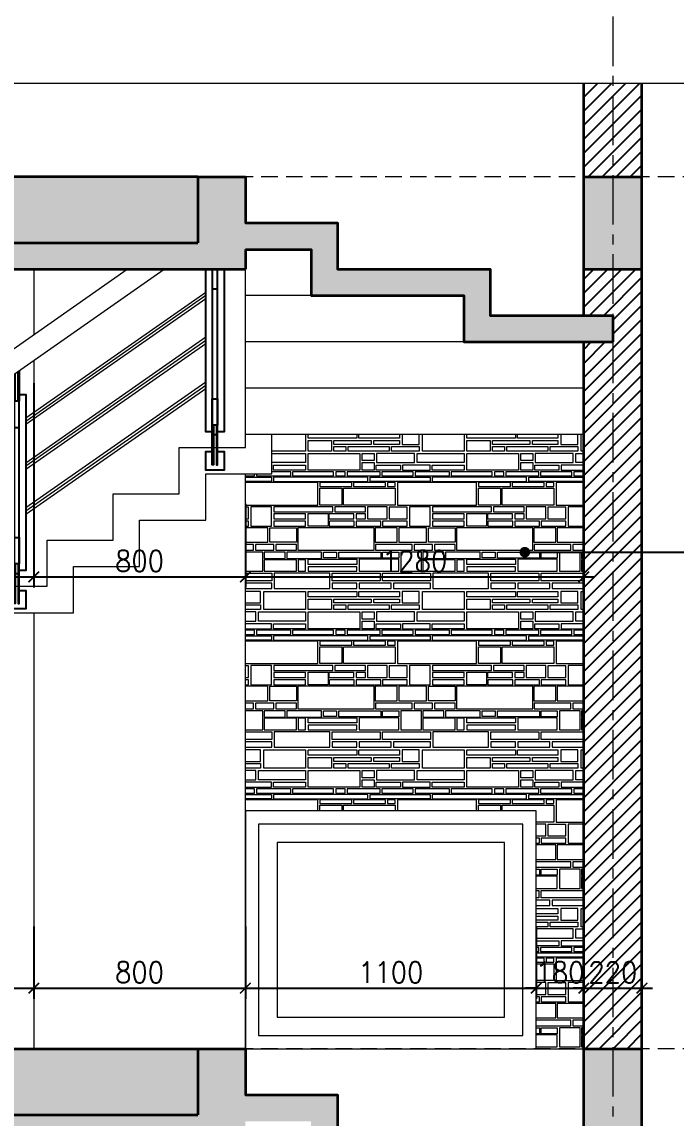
# Model space of a CAD drawing. Header units: millimetres. Extents: x -529782 to -142003, y -492574 to -273331.
# Drawn here: x -187905 to -185431, y -450951 to -446803 of the extents above; entities that cross this region are included whole.
import ezdxf

# ---------------------------------------------------------------- set-up
doc = ezdxf.new("R2010")
doc.units = ezdxf.units.MM
doc.header["$LTSCALE"] = 500
doc.header["$MEASUREMENT"] = 0
doc.header["$PDMODE"] = 3
doc.linetypes.add('CENTER', pattern=[2, 1.25, -0.25, 0.25, -0.25])
doc.linetypes.add('HIDDEN', pattern=[0.375, 0.25, -0.125])
doc.layers.get('0').update_dxf_attribs({"linetype": 'CONTINUOUS', "lineweight": 13})
doc.layers.get('Defpoints').update_dxf_attribs({"color": 255, "linetype": 'CONTINUOUS', "lineweight": 13})
for name, color, linetype, lineweight in [('1.cat 30', 30, 'CONTINUOUS', 35), ('6.khuat 75', 75, 'HIDDEN', 18), ('7.tim 67', 67, 'CENTER', 9), ('8.vat lieu 08', 8, 'CONTINUOUS', 5), ('CA.dim 08', 251, 'CONTINUOUS', 13), ('CA.thay 145', 145, 'CONTINUOUS', 18)]:
    doc.layers.add(name, color=color, linetype=linetype, lineweight=lineweight)
for name, color, linetype in [('HACH', 250, 'CONTINUOUS'), ('MANH1', 155, 'CONTINUOUS'), ('THAY', 7, 'CONTINUOUS')]:
    doc.layers.add(name, color=color, linetype=linetype)
doc.styles.get("Standard").update_dxf_attribs({"font": 'txt.shx', "width": 0.9})
doc.dimstyles.new('CA 40', dxfattribs={"dimscale": 0, "dimtxt": 80, "dimasz": 40, "dimexe": 40, "dimexo": 0, "dimgap": 20, "dimtad": 1, "dimdec": 0, "dimzin": 0, "dimdsep": 46, "dimtxsty": 'Standard', "dimblk": 'ARCHTICK', "dimcen": 0.09, "dimdle": 40, "dimclrd": 256, "dimclre": 256, "dimclrt": 7, "dimadec": 0, "dimazin": 0, "dimtfac": 1, "dimtdec": 0, "dimtix": 1, "dimtmove": 2, "dimatfit": 3, "dimldrblk": 'DOT', "dimfxl": 1, "dimtolj": 1, "dimtzin": 0, "dimarcsym": 0})
pattern_1 = [(50, (-127563.285, -36254.28), (71.726018, -6.2752135), [7.5, -82.5]), (355, (-127563.285, -36254.28), (-13.875133, 75.219213), [6, -66]), (100.4514, (-127557.31, -36254.8), (57.850938, 68.943954), [6.374019, -70.114211]), (46.1842, (-127563.285, -36234.28), (106.724105, -16.551901), [11.25, -123.75]), (96.6356, (-127554.39, -36235.66), (93.46627, 97.411787), [9.56103, -105.1713]), (351.1842, (-127563.28, -36234.28), (93.466195, 97.41186), [9, -99]), (21, (-127553.285, -36239.28), (59.690705, -40.261889), [7.5, -82.5]), (326, (-127553.285, -36239.28), (24.331533, 72.515005), [6, -66]), (71.4514, (-127548.31, -36242.63), (84.022263, 32.25305), [6.374019, -70.114211]), (37.5, (-127563.285, -36254.278), (1.2159855, 33.2893854), [0, -65.2, 0, -67, 0, -66.25]), (7.5, (-127563.285, -36254.278), (26.3069537, 39.4411712), [0, -38.2, 0, -63.7, 0, -25.25]), (327.5, (-127585.585, -36254.278), (53.3822436, -2.2554872), [0, -25, 0, -78, 0, -103.5]), (317.5, (-127595.585, -36254.28), (58.318617, 10.010498), [0, -32.5, 0, -51.8, 0, -73.5]), (45, (-127563.285, -36254.278), (-30.052038, 30.052038), []), (45, (-127563.285, -36242.028), (-30.052038, 30.052038), [])]

# ---------------------------------------------------------------- blocks, each defined once
blk = doc.blocks.new('\xadefwfw')
at = {"layer": 'MANH1'}
blk.add_line((29.7, -343.9), (40.3, -343.9), dxfattribs=at)
at = {"layer": 'THAY'}
for points in [[(45, 423.5), (45, 308), (40.3, 308), (40.3, 420.2)], [(25, 409.5), (25, 308), (29.7, 308), (29.7, 412.8)], [(45, -408.2), (70, -408.2), (70, -477.8), (0, -477.8), (0, -408.2), (25, -408.2)]]:
    blk.add_lwpolyline(points, dxfattribs=at)
for points in [[(0, 333), (25, 333), (25, -333), (0, -333)], [(45, 333), (70, 333), (70, -333), (45, -333)], [(25, 208), (45, 208), (45, 308), (25, 308)], [(25, -208), (45, -208), (45, -308), (25, -308)], [(25, -308), (29.7, -308), (29.7, -458), (25, -458)], [(45, -308), (40.3, -308), (40.3, -458), (45, -458)]]:
    blk.add_lwpolyline(points, close=True, dxfattribs=at)
blk = doc.blocks.new('_ArchTick')
at = {"color": 1, "linetype": 'ByBlock', "const_width": 0.15}
blk.add_lwpolyline([(-0.5, -0.5), (0.5, 0.5)], dxfattribs=at)
blk = doc.blocks.new('*D1010')
at = {"layer": 'CA.dim 08', "lineweight": -2, "transparency": 16777216}
for p, q in [((-188759.8, -450225.5), (-188759.8, -450499.4)), ((-187859.8, -450225.5), (-187859.8, -450499.4)), ((-188799.8, -450459.4), (-187819.8, -450459.4))]:
    blk.add_line(p, q, dxfattribs=at)
at = {"layer": 'Defpoints', "color": 0, "transparency": 16777216}
for p in [(-188759.8, -450225.5), (-187859.8, -450225.5), (-187859.8, -450459.4)]:
    blk.add_point(p, dxfattribs=at)
at = {"layer": 'CA.dim 08', "lineweight": -2, "transparency": 16777216, "xscale": 40, "yscale": 40, "zscale": 40, "rotation": 180}
blk.add_blockref('_ArchTick', (-188759.8, -450459.4), dxfattribs=at)
at = {"layer": 'CA.dim 08', "lineweight": -2, "transparency": 16777216, "xscale": 40, "yscale": 40, "zscale": 40}
blk.add_blockref('_ArchTick', (-187859.8, -450459.4), dxfattribs=at)
at = {"layer": 'CA.dim 08', "color": 7, "transparency": 16777216, "insert": (-188309.8, -450399.4), "char_height": 80, "attachment_point": 5}
blk.add_mtext('\\A1;900', dxfattribs=at)
blk = doc.blocks.new('_DOT')
at = {"color": 1, "linetype": 'ByBlock'}
blk.add_line((-0.5, 0), (-1, 0), dxfattribs=at)
at = {"color": 1, "linetype": 'ByBlock', "const_width": 0.5}
blk.add_lwpolyline([(-0.25, 0, 1), (0.25, 0, 1)], format="xyb", close=True, dxfattribs=at)
blk = doc.blocks.new('*D1011')
at = {"layer": 'CA.dim 08', "lineweight": -2, "transparency": 16777216}
for p, q in [((-187859.8, -450225.5), (-187859.8, -450499.4)), ((-187059.8, -450225.5), (-187059.8, -450499.4)), ((-187899.8, -450459.4), (-187019.8, -450459.4))]:
    blk.add_line(p, q, dxfattribs=at)
at = {"layer": 'Defpoints', "color": 0, "transparency": 16777216}
for p in [(-187859.8, -450225.5), (-187059.8, -450225.5), (-187059.8, -450459.4)]:
    blk.add_point(p, dxfattribs=at)
at = {"layer": 'CA.dim 08', "lineweight": -2, "transparency": 16777216, "xscale": 40, "yscale": 40, "zscale": 40, "rotation": 180}
blk.add_blockref('_ArchTick', (-187859.8, -450459.4), dxfattribs=at)
at = {"layer": 'CA.dim 08', "lineweight": -2, "transparency": 16777216, "xscale": 40, "yscale": 40, "zscale": 40}
blk.add_blockref('_ArchTick', (-187059.8, -450459.4), dxfattribs=at)
at = {"layer": 'CA.dim 08', "color": 7, "transparency": 16777216, "insert": (-187459.8, -450399.4), "char_height": 80, "attachment_point": 5}
blk.add_mtext('\\A1;800', dxfattribs=at)
blk = doc.blocks.new('*D1012')
at = {"layer": 'CA.dim 08', "lineweight": -2, "transparency": 16777216}
for p, q in [((-187059.8, -450225.5), (-187059.8, -450499.4)), ((-185959.8, -450225.5), (-185959.8, -450499.4)), ((-187099.8, -450459.4), (-185919.8, -450459.4))]:
    blk.add_line(p, q, dxfattribs=at)
at = {"layer": 'Defpoints', "color": 0, "transparency": 16777216}
for p in [(-187059.8, -450225.5), (-185959.8, -450225.5), (-185959.8, -450459.4)]:
    blk.add_point(p, dxfattribs=at)
at = {"layer": 'CA.dim 08', "lineweight": -2, "transparency": 16777216, "xscale": 40, "yscale": 40, "zscale": 40, "rotation": 180}
blk.add_blockref('_ArchTick', (-187059.8, -450459.4), dxfattribs=at)
at = {"layer": 'CA.dim 08', "lineweight": -2, "transparency": 16777216, "xscale": 40, "yscale": 40, "zscale": 40}
blk.add_blockref('_ArchTick', (-185959.8, -450459.4), dxfattribs=at)
at = {"layer": 'CA.dim 08', "color": 7, "transparency": 16777216, "insert": (-186509.8, -450399.4), "char_height": 80, "attachment_point": 5}
blk.add_mtext('\\A1;1100', dxfattribs=at)
blk = doc.blocks.new('*D1013')
at = {"layer": 'CA.dim 08', "lineweight": -2, "transparency": 16777216}
for p, q in [((-185959.8, -450225.5), (-185959.8, -450499.4)), ((-185779.8, -450225.5), (-185779.8, -450499.4)), ((-185959.8, -450459.4), (-185999.8, -450459.4)), ((-185959.8, -450459.4), (-185779.8, -450459.4)), ((-185779.8, -450459.4), (-185739.8, -450459.4))]:
    blk.add_line(p, q, dxfattribs=at)
at = {"layer": 'Defpoints', "color": 0, "transparency": 16777216}
for p in [(-185959.8, -450225.5), (-185779.8, -450225.5), (-185779.8, -450459.4)]:
    blk.add_point(p, dxfattribs=at)
at = {"layer": 'CA.dim 08', "lineweight": -2, "transparency": 16777216, "xscale": 40, "yscale": 40, "zscale": 40}
blk.add_blockref('_ArchTick', (-185959.8, -450459.4), dxfattribs=at)
at = {"layer": 'CA.dim 08', "lineweight": -2, "transparency": 16777216, "xscale": 40, "yscale": 40, "zscale": 40, "rotation": 180}
blk.add_blockref('_ArchTick', (-185779.8, -450459.4), dxfattribs=at)
at = {"layer": 'CA.dim 08', "color": 7, "transparency": 16777216, "insert": (-185869.8, -450399.4), "char_height": 80, "attachment_point": 5}
blk.add_mtext('\\A1;180', dxfattribs=at)
blk = doc.blocks.new('*D1014')
at = {"layer": 'CA.dim 08', "lineweight": -2, "transparency": 16777216}
for p, q in [((-185779.8, -450225.5), (-185779.8, -450499.4)), ((-185559.8, -450225.5), (-185559.8, -450499.4)), ((-185779.8, -450459.4), (-185819.8, -450459.4)), ((-185779.8, -450459.4), (-185559.8, -450459.4)), ((-185559.8, -450459.4), (-185519.8, -450459.4))]:
    blk.add_line(p, q, dxfattribs=at)
at = {"layer": 'Defpoints', "color": 0, "transparency": 16777216}
for p in [(-185779.8, -450225.5), (-185559.8, -450225.5), (-185559.8, -450459.4)]:
    blk.add_point(p, dxfattribs=at)
at = {"layer": 'CA.dim 08', "lineweight": -2, "transparency": 16777216, "xscale": 40, "yscale": 40, "zscale": 40}
blk.add_blockref('_ArchTick', (-185779.8, -450459.4), dxfattribs=at)
at = {"layer": 'CA.dim 08', "lineweight": -2, "transparency": 16777216, "xscale": 40, "yscale": 40, "zscale": 40, "rotation": 180}
blk.add_blockref('_ArchTick', (-185559.8, -450459.4), dxfattribs=at)
at = {"layer": 'CA.dim 08', "color": 7, "transparency": 16777216, "insert": (-185669.8, -450399.4), "char_height": 80, "attachment_point": 5}
blk.add_mtext('\\A1;220', dxfattribs=at)
blk = doc.blocks.new('*D1034')
at = {"layer": 'CA.dim 08', "lineweight": -2, "transparency": 16777216}
for p, q in [((-187859.8, -448169.8), (-187859.8, -448943.2)), ((-188759.8, -448339.8), (-188759.8, -448943.2)), ((-188799.8, -448903.2), (-187819.8, -448903.2))]:
    blk.add_line(p, q, dxfattribs=at)
at = {"layer": 'Defpoints', "color": 0, "transparency": 16777216}
for p in [(-187859.8, -448169.8), (-188759.8, -448339.8), (-187859.8, -448903.2)]:
    blk.add_point(p, dxfattribs=at)
at = {"layer": 'CA.dim 08', "lineweight": -2, "transparency": 16777216, "xscale": 40, "yscale": 40, "zscale": 40, "rotation": 180}
blk.add_blockref('_ArchTick', (-188759.8, -448903.2), dxfattribs=at)
at = {"layer": 'CA.dim 08', "lineweight": -2, "transparency": 16777216, "xscale": 40, "yscale": 40, "zscale": 40}
blk.add_blockref('_ArchTick', (-187859.8, -448903.2), dxfattribs=at)
at = {"layer": 'CA.dim 08', "color": 7, "transparency": 16777216, "insert": (-188309.8, -448843.2), "char_height": 80, "attachment_point": 5}
blk.add_mtext('\\A1;900', dxfattribs=at)
blk = doc.blocks.new('*D1035')
at = {"layer": 'CA.dim 08', "lineweight": -2, "transparency": 16777216}
for p, q in [((-187859.8, -448169.8), (-187859.8, -448943.2)), ((-187059.8, -448626.4), (-187059.8, -448943.2)), ((-187899.8, -448903.2), (-187019.8, -448903.2))]:
    blk.add_line(p, q, dxfattribs=at)
at = {"layer": 'Defpoints', "color": 0, "transparency": 16777216}
for p in [(-187859.8, -448169.8), (-187059.8, -448626.4), (-187059.8, -448903.2)]:
    blk.add_point(p, dxfattribs=at)
at = {"layer": 'CA.dim 08', "lineweight": -2, "transparency": 16777216, "xscale": 40, "yscale": 40, "zscale": 40, "rotation": 180}
blk.add_blockref('_ArchTick', (-187859.8, -448903.2), dxfattribs=at)
at = {"layer": 'CA.dim 08', "lineweight": -2, "transparency": 16777216, "xscale": 40, "yscale": 40, "zscale": 40}
blk.add_blockref('_ArchTick', (-187059.8, -448903.2), dxfattribs=at)
at = {"layer": 'CA.dim 08', "color": 7, "transparency": 16777216, "insert": (-187459.8, -448843.2), "char_height": 80, "attachment_point": 5}
blk.add_mtext('\\A1;800', dxfattribs=at)
blk = doc.blocks.new('*D1036')
at = {"layer": 'CA.dim 08', "lineweight": -2, "transparency": 16777216}
for p, q in [((-185779.8, -448429.8), (-185779.8, -448943.2)), ((-187059.8, -448626.4), (-187059.8, -448943.2)), ((-187099.8, -448903.2), (-185739.8, -448903.2))]:
    blk.add_line(p, q, dxfattribs=at)
at = {"layer": 'Defpoints', "color": 0, "transparency": 16777216}
for p in [(-185779.8, -448429.8), (-187059.8, -448626.4), (-185779.8, -448903.2)]:
    blk.add_point(p, dxfattribs=at)
at = {"layer": 'CA.dim 08', "lineweight": -2, "transparency": 16777216, "xscale": 40, "yscale": 40, "zscale": 40, "rotation": 180}
blk.add_blockref('_ArchTick', (-187059.8, -448903.2), dxfattribs=at)
at = {"layer": 'CA.dim 08', "lineweight": -2, "transparency": 16777216, "xscale": 40, "yscale": 40, "zscale": 40}
blk.add_blockref('_ArchTick', (-185779.8, -448903.2), dxfattribs=at)
at = {"layer": 'CA.dim 08', "color": 7, "transparency": 16777216, "insert": (-186419.8, -448843.2), "char_height": 80, "attachment_point": 5}
blk.add_mtext('\\A1;1280', dxfattribs=at)

msp = doc.modelspace()

# ---------------------------------------------------------------- hatches: boundary and pattern name
at = {"layer": '8.vat lieu 08'}
h = msp.add_hatch(dxfattribs=at)
h.set_pattern_fill('FLDSTONE', color=250, scale=600, style=0, pattern_type=2)
h.set_pattern_definition([(180, (98252.4, -85111.3), (-7e-14, -600), [74.9442, -525.0558]), (270, (98252.4, -85063.87), (600, -1e-13), [47.4408, -552.5592]), (180, (98372.3, -85499.6), (-7e-14, -600), [194.8548, -405.1452]), (270, (98372.3, -85435.9), (600, -1e-13), [63.6702, -536.3298]), (0, (98177.46, -85435.9), (0, 600), [194.8548, -405.1452]), (90, (98177.46, -85499.6), (-600, 4e-14), [63.6702, -536.3298]), (180, (98427.3, -85499.6), (-7e-14, -600), [46.2156, -553.7844]), (270, (98427.3, -85470.86), (600, -1e-13), [28.7142, -571.2858]), (0, (98381.06, -85470.86), (0, 600), [46.2156, -553.7844]), (90, (98381.06, -85499.6), (-600, 4e-14), [28.7142, -571.2858]), (180, (98525.95, -85499.6), (-7e-14, -600), [91.182, -508.818]), (270, (98525.95, -85480.85), (600, -1e-13), [18.7266, -581.2734]), (0, (98434.77, -85480.85), (0, 600), [91.182, -508.818]), (90, (98434.77, -85499.6), (-600, 4e-14), [18.7266, -581.2734]), (180, (98579.66, -85435.9), (-7e-14, -600), [143.643, -456.357]), (90, (98579.66, -85470.86), (-600, 4e-14), [34.9566, -565.0434]), (0, (98436, -85470.86), (0, 600), [143.643, -456.357]), (270, (98436, -85435.9), (600, -1e-13), [34.9566, -565.0434]), (270, (98427.3, -85435.9), (600, -1e-13), [27.4656, -572.5344]), (0, (98381.06, -85435.9), (0, 600), [46.2156, -553.7844]), (90, (98381.06, -85463.37), (-600, 4e-14), [27.4656, -572.5344]), (180, (98427.3, -85463.37), (-7e-14, -600), [46.2156, -553.7844]), (180, (98638.36, -85480.85), (-7e-14, -600), [103.6728, -496.3272]), (90, (98638.36, -85499.6), (-600, 4e-14), [18.7266, -581.2734]), (0, (98534.7, -85499.6), (0, 600), [103.6728, -496.3272]), (270, (98534.7, -85480.85), (600, -1e-13), [18.7266, -581.2734]), (180, (98767, -85499.6), (-7e-14, -600), [121.1598, -478.8402]), (270, (98767, -85480.85), (600, -1e-13), [18.7266, -581.2734]), (0, (98645.86, -85480.85), (0, 600), [121.1598, -478.8402]), (90, (98645.86, -85499.6), (-600, 4e-14), [18.7266, -581.2734]), (180, (98767, -85470.86), (-7e-14, -600), [177.3678, -422.6322]), (270, (98767, -85435.9), (600, -1e-13), [34.9566, -565.0434]), (0, (98589.65, -85435.9), (0, 600), [177.3678, -422.6322]), (90, (98589.65, -85470.86), (-600, 4e-14), [34.9566, -565.0434]), (270, (98767, -85358.5), (600, -1e-13), [68.664, -531.336]), (0, (98609.64, -85358.5), (0, 600), [157.383, -442.617]), (90, (98609.64, -85427.16), (-600, 4e-14), [68.664, -531.336]), (180, (98767, -85427.16), (-7e-14, -600), [157.383, -442.617]), (270, (98597.15, -85409.7), (600, -1e-13), [17.478, -582.522]), (0, (98492.2, -85409.7), (0, 600), [104.922, -495.078]), (90, (98492.2, -85427.16), (-600, 4e-14), [17.478, -582.522]), (180, (98597.15, -85427.16), (-7e-14, -600), [104.922, -495.078]), (0, (98533.44, -85402.2), (0, 600), [63.7026, -536.2974]), (270, (98533.44, -85358.5), (600, -1e-13), [43.6956, -556.3044]), (180, (98597.15, -85358.5), (-7e-14, -600), [63.7026, -536.2974]), (90, (98597.15, -85402.2), (-600, 4e-14), [43.6956, -556.3044]), (0, (98328.6, -85409.7), (0, 600), [154.8846, -445.1154]), (90, (98328.6, -85427.16), (-600, 4e-14), [17.478, -582.522]), (180, (98483.5, -85427.16), (-7e-14, -600), [154.8846, -445.1154]), (270, (98483.5, -85409.7), (600, -1e-13), [17.478, -582.522]), (270, (98522.2, -85387.2), (600, -1e-13), [14.9814, -585.0186]), (0, (98426, -85387.2), (0, 600), [96.1782, -503.8218]), (90, (98426, -85402.2), (-600, 4e-14), [14.9814, -585.0186]), (180, (98522.2, -85402.2), (-7e-14, -600), [96.1782, -503.8218]), (270, (98522.2, -85358.5), (600, -1e-13), [19.9752, -580.0248]), (0, (98368.57, -85358.5), (0, 600), [153.6354, -446.3646]), (90, (98368.57, -85378.5), (-600, 4e-14), [19.9752, -580.0248]), (180, (98522.2, -85378.5), (-7e-14, -600), [153.6354, -446.3646]), (0, (98274.9, -85387.2), (0, 600), [141.1452, -458.8548]), (90, (98274.9, -85402.2), (-600, 4e-14), [14.9814, -585.0186]), (180, (98416.03, -85402.2), (-7e-14, -600), [141.1452, -458.8548]), (270, (98416.03, -85387.2), (600, -1e-13), [14.9814, -585.0186]), (0, (98274.9, -85409.7), (0, 600), [44.9664, -555.0336]), (90, (98274.9, -85427.16), (-600, 4e-14), [17.478, -582.522]), (180, (98319.85, -85427.16), (-7e-14, -600), [44.9664, -555.0336]), (270, (98319.85, -85409.7), (600, -1e-13), [17.478, -582.522]), (270, (98266.14, -85387.2), (600, -1e-13), [39.9498, -560.0502]), (0, (98177.46, -85387.2), (0, 600), [88.6842, -511.3158]), (90, (98177.46, -85427.16), (-600, 4e-14), [39.9498, -560.0502]), (180, (98266.14, -85427.16), (-7e-14, -600), [88.6842, -511.3158]), (270, (98361.1, -85358.5), (600, -1e-13), [19.9752, -580.0248]), (0, (98177.46, -85358.5), (0, 600), [183.6132, -416.3868]), (90, (98177.46, -85378.5), (-600, 4e-14), [19.9752, -580.0248]), (180, (98361.1, -85378.5), (-7e-14, -600), [183.6132, -416.3868]), (270, (98268.64, -85327.3), (600, -1e-13), [19.9752, -580.0248]), (180, (98361.1, -85327.3), (-7e-14, -600), [92.4312, -507.5688]), (90, (98361.1, -85347.26), (-600, 4e-14), [19.9752, -580.0248]), (0, (98268.64, -85347.26), (0, 600), [92.4312, -507.5688]), (180, (98449.75, -85318.55), (-7e-14, -600), [181.1154, -418.8846]), (270, (98449.75, -85289.84), (600, -1e-13), [28.7142, -571.2858]), (0, (98268.64, -85289.84), (0, 600), [181.1154, -418.8846]), (90, (98268.64, -85318.55), (-600, 4e-14), [28.7142, -571.2858]), (180, (98491, -85327.3), (-7e-14, -600), [121.1598, -478.8402]), (90, (98491, -85347.26), (-600, 4e-14), [19.9752, -580.0248]), (0, (98369.8, -85347.26), (0, 600), [121.1598, -478.8402]), (270, (98369.8, -85327.3), (600, -1e-13), [19.9752, -580.0248]), (180, (98639.6, -85327.3), (-7e-14, -600), [139.896, -460.104]), (90, (98639.6, -85347.26), (-600, 4e-14), [19.9752, -580.0248]), (0, (98499.7, -85347.26), (0, 600), [139.896, -460.104]), (270, (98499.7, -85327.3), (600, -1e-13), [19.9752, -580.0248]), (180, (98639.6, -85318.55), (-7e-14, -600), [181.1154, -418.8846]), (270, (98639.6, -85289.84), (600, -1e-13), [28.7142, -571.2858]), (0, (98458.5, -85289.84), (0, 600), [181.1154, -418.8846]), (90, (98458.5, -85318.55), (-600, 4e-14), [28.7142, -571.2858]), (270, (98177.46, -85264.87), (600, -1e-13), [17.478, -582.522]), (180, (98361.1, -85264.87), (-7e-14, -600), [183.6132, -416.3868]), (90, (98361.1, -85282.35), (-600, 4e-14), [17.478, -582.522]), (0, (98177.46, -85282.35), (0, 600), [183.6132, -416.3868]), (270, (98361.1, -85236.15), (600, -1e-13), [19.9752, -580.0248]), (0, (98177.46, -85236.15), (0, 600), [183.6132, -416.3868]), (90, (98177.46, -85256.1), (-600, 4e-14), [19.9752, -580.0248]), (180, (98361.1, -85256.1), (-7e-14, -600), [183.6132, -416.3868]), (180, (98519.7, -85236.15), (-7e-14, -600), [149.8884, -450.1116]), (90, (98519.7, -85282.35), (-600, 4e-14), [46.1922, -553.8078]), (0, (98369.8, -85282.35), (0, 600), [149.8884, -450.1116]), (270, (98369.8, -85236.15), (600, -1e-13), [46.1922, -553.8078]), (180, (98284.9, -85231.16), (-7e-14, -600), [49.9626, -550.0374]), (270, (98284.9, -85209.94), (600, -1e-13), [21.2232, -578.7768]), (0, (98234.9, -85209.94), (0, 600), [49.9626, -550.0374]), (90, (98234.9, -85231.16), (-600, 4e-14), [21.2232, -578.7768]), (180, (98452.25, -85232.4), (-7e-14, -600), [158.6322, -441.3678]), (270, (98452.25, -85209.94), (600, -1e-13), [22.4718, -577.5282]), (0, (98293.6, -85209.94), (0, 600), [158.6322, -441.3678]), (90, (98293.6, -85232.4), (-600, 4e-14), [22.4718, -577.5282]), (180, (98519.7, -85232.4), (-7e-14, -600), [61.2042, -538.7958]), (270, (98519.7, -85209.94), (600, -1e-13), [22.4718, -577.5282]), (0, (98458.5, -85209.94), (0, 600), [61.2042, -538.7958]), (90, (98458.5, -85232.4), (-600, 4e-14), [22.4718, -577.5282]), (180, (98605.9, -85209.94), (-7e-14, -600), [77.4426, -522.5574]), (90, (98605.9, -85282.35), (-600, 4e-14), [72.4092, -527.5908]), (0, (98528.45, -85282.35), (0, 600), [77.4426, -522.5574]), (270, (98528.45, -85209.94), (600, -1e-13), [72.4092, -527.5908]), (180, (98690.8, -85209.94), (-7e-14, -600), [79.9404, -520.0596]), (90, (98690.8, -85233.66), (-600, 4e-14), [23.7204, -576.2796]), (0, (98610.9, -85233.66), (0, 600), [79.9404, -520.0596]), (270, (98610.9, -85209.94), (600, -1e-13), [23.7204, -576.2796]), (180, (98733.3, -85238.65), (-7e-14, -600), [122.409, -477.591]), (90, (98733.3, -85282.35), (-600, 4e-14), [43.6956, -556.3044]), (0, (98610.9, -85282.35), (0, 600), [122.409, -477.591]), (270, (98610.9, -85238.65), (600, -1e-13), [43.6956, -556.3044]), (180, (98767, -85238.65), (-7e-14, -600), [27.4794, -572.5206]), (90, (98767, -85282.35), (-600, 4e-14), [43.6956, -556.3044]), (0, (98739.54, -85282.35), (0, 600), [27.4794, -572.5206]), (270, (98739.54, -85238.65), (600, -1e-13), [43.6956, -556.3044]), (180, (98859.9, -85289.84), (-7e-14, -600), [211.539, -388.461]), (90, (98859.9, -85347.26), (-600, 4e-14), [57.4284, -542.5716]), (0, (98648.36, -85347.26), (0, 600), [211.539, -388.461]), (270, (98648.36, -85289.84), (600, -1e-13), [57.4284, -542.5716]), (180, (98827.4, -85209.94), (-7e-14, -600), [130.3494, -469.6506]), (90, (98827.4, -85233.66), (-600, 4e-14), [23.7204, -576.2796]), (0, (98697.1, -85233.66), (0, 600), [130.3494, -469.6506]), (270, (98697.1, -85209.94), (600, -1e-13), [23.7204, -576.2796]), (270, (98432.27, -85181.2), (600, -1e-13), [21.2232, -578.7768]), (180, (98570.9, -85181.2), (-7e-14, -600), [138.6468, -461.3532]), (90, (98570.9, -85202.45), (-600, 4e-14), [21.2232, -578.7768]), (0, (98432.27, -85202.45), (0, 600), [138.6468, -461.3532]), (270, (98431, -85117.55), (600, -1e-13), [54.9312, -545.0688]), (180, (98513.46, -85117.55), (-7e-14, -600), [82.4388, -517.5612]), (90, (98513.46, -85172.5), (-600, 4e-14), [54.9312, -545.0688]), (0, (98431, -85172.5), (0, 600), [82.4388, -517.5612]), (180, (98624.6, -85117.55), (-7e-14, -600), [104.922, -495.078]), (90, (98624.6, -85172.5), (-600, 4e-14), [54.9312, -545.0688]), (0, (98519.7, -85172.5), (0, 600), [104.922, -495.078]), (270, (98519.7, -85117.55), (600, -1e-13), [54.9312, -545.0688]), (180, (98647.1, -85181.2), (-7e-14, -600), [68.6988, -531.3012]), (90, (98647.1, -85202.45), (-600, 4e-14), [21.2232, -578.7768]), (0, (98578.4, -85202.45), (0, 600), [68.6988, -531.3012]), (270, (98578.4, -85181.2), (600, -1e-13), [21.2232, -578.7768]), (180, (98733.3, -85181.2), (-7e-14, -600), [78.6912, -521.3088]), (90, (98733.3, -85202.45), (-600, 4e-14), [21.2232, -578.7768]), (0, (98654.6, -85202.45), (0, 600), [78.6912, -521.3088]), (270, (98654.6, -85181.2), (600, -1e-13), [21.2232, -578.7768]), (180, (98733.3, -85172.5), (-7e-14, -600), [101.175, -498.825]), (270, (98733.3, -85117.55), (600, -1e-13), [54.9312, -545.0688]), (0, (98632.1, -85117.55), (0, 600), [101.175, -498.825]), (90, (98632.1, -85172.5), (-600, 4e-14), [54.9312, -545.0688]), (180, (98351.1, -85092.6), (-7e-14, -600), [93.6804, -506.3196]), (90, (98351.1, -85111.3), (-600, 4e-14), [18.7266, -581.2734]), (0, (98257.4, -85111.3), (0, 600), [93.6804, -506.3196]), (270, (98257.4, -85092.6), (600, -1e-13), [18.7266, -581.2734]), (180, (98452.25, -85092.6), (-7e-14, -600), [93.6804, -506.3196]), (90, (98452.25, -85111.3), (-600, 4e-14), [18.7266, -581.2734]), (0, (98358.6, -85111.3), (0, 600), [93.6804, -506.3196]), (270, (98358.6, -85092.6), (600, -1e-13), [18.7266, -581.2734]), (180, (98552.2, -85092.6), (-7e-14, -600), [93.6804, -506.3196]), (90, (98552.2, -85111.3), (-600, 4e-14), [18.7266, -581.2734]), (0, (98458.5, -85111.3), (0, 600), [93.6804, -506.3196]), (270, (98458.5, -85092.6), (600, -1e-13), [18.7266, -581.2734]), (180, (98638.36, -85038.9), (-7e-14, -600), [77.4426, -522.5574]), (90, (98638.36, -85111.3), (-600, 4e-14), [72.4092, -527.5908]), (0, (98560.9, -85111.3), (0, 600), [77.4426, -522.5574]), (270, (98560.9, -85038.9), (600, -1e-13), [72.4092, -527.5908]), (0, (98177.46, -85063.87), (0, 600), [74.9442, -525.0558]), (90, (98177.46, -85111.3), (-600, 4e-14), [47.4408, -552.5592]), (180, (98349.8, -85065.1), (-7e-14, -600), [93.6804, -506.3196]), (90, (98349.8, -85083.84), (-600, 4e-14), [18.7266, -581.2734]), (0, (98256.15, -85083.84), (0, 600), [93.6804, -506.3196]), (270, (98256.15, -85065.1), (600, -1e-13), [18.7266, -581.2734]), (180, (98394.8, -85065.1), (-7e-14, -600), [36.2232, -563.7768]), (90, (98394.8, -85083.84), (-600, 4e-14), [18.7266, -581.2734]), (0, (98358.6, -85083.84), (0, 600), [36.2232, -563.7768]), (270, (98358.6, -85065.1), (600, -1e-13), [18.7266, -581.2734]), (180, (98394.8, -85038.9), (-7e-14, -600), [116.1636, -483.8364]), (90, (98394.8, -85057.6), (-600, 4e-14), [18.7266, -581.2734]), (0, (98278.63, -85057.6), (0, 600), [116.1636, -483.8364]), (270, (98278.63, -85038.9), (600, -1e-13), [18.7266, -581.2734]), (180, (98476, -85038.9), (-7e-14, -600), [73.695, -526.305]), (90, (98476, -85083.84), (-600, 4e-14), [44.9436, -555.0564]), (0, (98402.3, -85083.84), (0, 600), [73.695, -526.305]), (270, (98402.3, -85038.9), (600, -1e-13), [44.9436, -555.0564]), (180, (98552.2, -85040.15), (-7e-14, -600), [68.6988, -531.3012]), (90, (98552.2, -85083.84), (-600, 4e-14), [43.6956, -556.3044]), (0, (98483.5, -85083.84), (0, 600), [68.6988, -531.3012]), (270, (98483.5, -85040.15), (600, -1e-13), [43.6956, -556.3044]), (180, (98767, -85065.1), (-7e-14, -600), [119.9106, -480.0894]), (90, (98767, -85083.84), (-600, 4e-14), [18.7266, -581.2734]), (0, (98647.1, -85083.84), (0, 600), [119.9106, -480.0894]), (270, (98647.1, -85065.1), (600, -1e-13), [18.7266, -581.2734]), (180, (98767, -85092.6), (-7e-14, -600), [119.9106, -480.0894]), (90, (98767, -85111.3), (-600, 4e-14), [18.7266, -581.2734]), (0, (98647.1, -85111.3), (0, 600), [119.9106, -480.0894]), (270, (98647.1, -85092.6), (600, -1e-13), [18.7266, -581.2734]), (180, (98505.96, -85031.4), (-7e-14, -600), [194.8548, -405.1452]), (270, (98505.96, -84967.74), (600, -1e-13), [63.6702, -536.3298]), (0, (98311.1, -84967.74), (0, 600), [194.8548, -405.1452]), (90, (98311.1, -85031.4), (-600, 4e-14), [63.6702, -536.3298]), (270, (98304.86, -84967.74), (600, -1e-13), [63.6702, -536.3298]), (0, (98221.2, -84967.74), (0, 600), [83.688, -516.312]), (90, (98221.2, -85031.4), (-600, 4e-14), [63.6702, -536.3298]), (180, (98304.86, -85031.4), (-7e-14, -600), [83.688, -516.312]), (180, (98342.34, -84946.5), (-7e-14, -600), [121.1598, -478.8402]), (90, (98342.34, -84961.5), (-600, 4e-14), [14.9814, -585.0186]), (0, (98221.2, -84961.5), (0, 600), [121.1598, -478.8402]), (270, (98221.2, -84946.5), (600, -1e-13), [14.9814, -585.0186]), (180, (98469.74, -84946.5), (-7e-14, -600), [121.1598, -478.8402]), (90, (98469.74, -84961.5), (-600, 4e-14), [14.9814, -585.0186]), (0, (98348.6, -84961.5), (0, 600), [121.1598, -478.8402]), (270, (98348.6, -84946.5), (600, -1e-13), [14.9814, -585.0186]), (180, (98505.96, -84946.5), (-7e-14, -600), [28.7286, -571.2714]), (90, (98505.96, -84961.5), (-600, 4e-14), [14.9814, -585.0186]), (0, (98477.23, -84961.5), (0, 600), [28.7286, -571.2714]), (270, (98477.23, -84946.5), (600, -1e-13), [14.9814, -585.0186]), (180, (98638.36, -84942.8), (-7e-14, -600), [226.0818, -373.9182]), (270, (98638.36, -84926.54), (600, -1e-13), [16.23, -583.77]), (0, (98412.3, -84926.54), (0, 600), [226.0818, -373.9182]), (90, (98412.3, -84942.8), (-600, 4e-14), [16.23, -583.77]), (180, (98317.35, -84905.3), (-7e-14, -600), [34.974, -565.026]), (90, (98317.35, -84921.55), (-600, 4e-14), [16.23, -583.77]), (0, (98282.4, -84921.55), (0, 600), [34.974, -565.026]), (270, (98282.4, -84905.3), (600, -1e-13), [16.23, -583.77]), (180, (98449.75, -84905.3), (-7e-14, -600), [124.9068, -475.0932]), (90, (98449.75, -84921.55), (-600, 4e-14), [16.23, -583.77]), (0, (98324.85, -84921.55), (0, 600), [124.9068, -475.0932]), (270, (98324.85, -84905.3), (600, -1e-13), [16.23, -583.77]), (180, (98574.66, -84905.3), (-7e-14, -600), [118.662, -481.338]), (90, (98574.66, -84921.55), (-600, 4e-14), [16.23, -583.77]), (0, (98456, -84921.55), (0, 600), [118.662, -481.338]), (270, (98456, -84905.3), (600, -1e-13), [16.23, -583.77]), (180, (98712.06, -84905.3), (-7e-14, -600), [129.9036, -470.0964]), (90, (98712.06, -84921.55), (-600, 4e-14), [16.23, -583.77]), (0, (98582.16, -84921.55), (0, 600), [129.9036, -470.0964]), (270, (98582.16, -84905.3), (600, -1e-13), [16.23, -583.77]), (180, (99027.3, -85117.55), (-7e-14, -600), [288.9816, -311.0184]), (90, (99027.3, -85202.45), (-600, 4e-14), [84.894, -515.106]), (0, (98738.3, -85202.45), (0, 600), [288.9816, -311.0184]), (270, (98738.3, -85117.55), (600, -1e-13), [84.894, -515.106]), (180, (98871.14, -85038.9), (-7e-14, -600), [224.0298, -375.9702]), (90, (98871.14, -85057.6), (-600, 4e-14), [18.7266, -581.2734]), (0, (98647.1, -85057.6), (0, 600), [224.0298, -375.9702]), (270, (98647.1, -85038.9), (600, -1e-13), [18.7266, -581.2734]), (180, (98813.7, -84946.5), (-7e-14, -600), [298.974, -301.026]), (90, (98813.7, -85031.4), (-600, 4e-14), [84.894, -515.106]), (0, (98514.7, -85031.4), (0, 600), [298.974, -301.026]), (270, (98514.7, -84946.5), (600, -1e-13), [84.894, -515.106]), (180, (99003.54, -84926.54), (-7e-14, -600), [357.6804, -242.3196]), (90, (99003.54, -84942.8), (-600, 4e-14), [16.23, -583.77]), (0, (98645.86, -84942.8), (0, 600), [357.6804, -242.3196]), (270, (98645.86, -84926.54), (600, -1e-13), [16.23, -583.77]), (180, (98873.64, -84905.3), (-7e-14, -600), [155.331, -444.669]), (90, (98873.64, -84921.55), (-600, 4e-14), [16.23, -583.77]), (0, (98718.3, -84921.55), (0, 600), [155.331, -444.669]), (270, (98718.3, -84905.3), (600, -1e-13), [16.23, -583.77])])
h.paths.add_polyline_path([(-185779.8, -448363.6), (-186959.8, -448363.6), (-186959.8, -448513.6), (-187059.8, -448513.6), (-187059.8, -449788.6), (-185959.8, -449788.6), (-185959.8, -450688.6), (-185779.8, -450688.6)])
at = {"layer": 'HACH'}
h = msp.add_hatch(dxfattribs=at)
h.set_pattern_fill('ANSI31', color=256, scale=300, style=0)
h.set_pattern_definition([(45, (-127563.285, -36254.278), (-26.5165043, 26.5165043), [])])
h.paths.add_polyline_path([(-185779.8, -447388.6), (-185559.8, -447388.6), (-185559.8, -447034.6), (-185779.8, -447034.6)])
h.paths.add_polyline_path([(-185559.8, -447738.6), (-185779.8, -447738.6), (-185779.8, -447913.6), (-185669.8, -447913.6), (-185669.8, -448013.6), (-185779.8, -448013.6), (-185779.8, -450688.6), (-185559.8, -450688.6)])
h = msp.add_hatch(dxfattribs=at)
h.set_pattern_fill('CHAU-01', color=256, scale=10, style=0, pattern_type=2)
h.set_pattern_definition(pattern_1)
h.paths.add_polyline_path([(-186711.1, -447563.6), (-187059.8, -447563.6), (-187059.8, -447388.6), (-187239.8, -447388.6), (-187239.8, -447638.6), (-190659.8, -447638.6), (-190659.8, -447388.6), (-190879.8, -447388.6), (-190879.8, -447738.6), (-190659.8, -447738.6), (-187059.8, -447738.6), (-187059.8, -447663.6), (-186811.1, -447663.6), (-186811.1, -447838.6), (-186233.8, -447838.6), (-186233.8, -448013.6), (-185669.8, -448013.6), (-185669.8, -447913.6), (-186133.8, -447913.6), (-186133.8, -447738.6), (-186711.1, -447738.6)])
h.paths.add_polyline_path([(-185559.8, -447388.6), (-185779.8, -447388.6), (-185779.8, -447738.6), (-185559.8, -447738.6)])
h = msp.add_hatch(dxfattribs=at)
h.set_pattern_fill('AR-CONC', color=256, scale=15, style=0)
h.set_pattern_definition([(50, (-127563.285, -36254.28), (107.589027, -9.41282), [11.25, -123.75]), (355, (-127563.28, -36254.28), (-20.8127, 112.82882), [9, -99]), (100.4514, (-127554.32, -36255.06), (86.776407, 103.415931), [9.561028, -105.171317]), (46.1842, (-127563.28, -36224.28), (160.086157, -24.827852), [16.875, -185.625]), (96.6356, (-127549.94, -36226.35), (140.199406, 146.11768), [14.34154, -157.75695]), (351.1842, (-127563.28, -36224.28), (140.19929, 146.11779), [13.5, -148.5]), (21, (-127548.285, -36231.78), (89.536058, -60.392834), [11.25, -123.75]), (326, (-127548.28, -36231.78), (36.4973, 108.772507), [9, -99]), (71.4514, (-127540.82, -36236.81), (126.033394, 48.379575), [9.561029, -105.171317]), (37.5, (-127563.285, -36254.278), (1.8239783, 49.934078), [0, -97.8, 0, -100.5, 0, -99.375]), (7.5, (-127563.285, -36254.28), (39.4604306, 59.161757), [0, -57.3, 0, -95.55, 0, -37.875]), (327.5, (-127596.735, -36254.278), (80.0733654, -3.3832308), [0, -37.5, 0, -117, 0, -155.25]), (317.5, (-127611.735, -36254.28), (87.477925, 15.015747), [0, -48.75, 0, -77.7, 0, -110.25])])
h.paths.add_polyline_path([(-187239.8, -447638.6), (-187239.8, -447388.6), (-190659.8, -447388.6), (-190659.8, -447638.6)])
h.paths.add_polyline_path([(-187239.8, -450938.6), (-187239.8, -450688.6), (-190659.8, -450688.6), (-190659.8, -450938.6)])
h = msp.add_hatch(dxfattribs=at)
h.set_pattern_fill('CHAU-01', color=256, scale=10, style=0, pattern_type=2)
h.set_pattern_definition(pattern_1)
h.paths.add_polyline_path([(-186711.1, -450863.6), (-187059.8, -450863.6), (-187059.8, -450688.6), (-187239.8, -450688.6), (-187239.8, -450938.6), (-190659.8, -450938.6), (-190659.8, -450688.6), (-190879.8, -450688.6), (-190879.8, -451038.6), (-190659.8, -451038.6), (-187059.8, -451038.6), (-187059.8, -450963.6), (-186811.1, -450963.6), (-186811.1, -451138.6), (-186233.8, -451138.6), (-186233.8, -451313.6), (-185669.8, -451313.6), (-185669.8, -451213.6), (-186133.8, -451213.6), (-186133.8, -451038.6), (-186711.1, -451038.6)])
h.paths.add_polyline_path([(-185559.8, -450688.6), (-185779.8, -450688.6), (-185779.8, -451038.6), (-185559.8, -451038.6)])

# ---------------------------------------------------------------- linework, layer by layer
at = {"layer": '1.cat 30'}
for p, q in [((-185779.8, -447913.6), (-185779.8, -447034.6)), ((-185559.8, -450688.6), (-185559.8, -447034.6)), ((-187239.8, -447388.6), (-190659.8, -447388.6)), ((-187239.8, -447388.6), (-187059.8, -447388.6)), ((-187239.8, -447388.6), (-187239.8, -447638.6)), ((-187239.8, -447388.6), (-187239.8, -447638.6)), ((-185779.8, -447388.6), (-185559.8, -447388.6)), ((-187239.8, -447488.6), (-187239.8, -447488.6)), ((-190659.8, -447638.6), (-187239.8, -447638.6)), ((-187059.8, -447663.6), (-187059.8, -447738.6)), ((-190659.8, -447738.6), (-187059.8, -447738.6)), ((-185779.8, -447913.6), (-185779.8, -447738.6)), ((-185779.8, -447738.6), (-185559.8, -447738.6)), ((-185669.8, -447913.6), (-185669.8, -448013.6)), ((-185779.8, -450688.6), (-185779.8, -448013.6)), ((-190879.8, -450688.6), (-187239.8, -450688.6)), ((-187239.8, -450688.6), (-187059.8, -450688.6)), ((-187239.8, -450688.6), (-187239.8, -450938.6)), ((-187239.8, -450688.6), (-187239.8, -450938.6)), ((-185779.8, -450688.6), (-185559.8, -450688.6)), ((-185779.8, -451038.6), (-185779.8, -450688.6)), ((-185559.8, -453988.6), (-185559.8, -450688.6)), ((-187239.8, -450788.6), (-187239.8, -450788.6)), ((-190659.8, -450938.6), (-187239.8, -450938.6))]:
    msp.add_line(p, q, dxfattribs=at)
for points in [[(-187059.8, -447388.6), (-187059.8, -447563.6), (-186711.1, -447563.6), (-186711.1, -447738.6), (-186133.8, -447738.6), (-186133.8, -447913.6), (-185669.8, -447913.6)], [(-187059.8, -447388.6), (-187059.8, -447563.6)], [(-187059.8, -447663.6), (-186811.1, -447663.6), (-186811.1, -447838.6), (-186233.8, -447838.6), (-186233.8, -448013.6), (-185669.8, -448013.6)], [(-187059.8, -450688.6), (-187059.8, -450863.6), (-186711.1, -450863.6), (-186711.1, -451038.6), (-186133.8, -451038.6), (-186133.8, -451213.6), (-185669.8, -451213.6)], [(-187059.8, -450688.6), (-187059.8, -450863.6)]]:
    msp.add_lwpolyline(points, dxfattribs=at)
at = {"layer": '6.khuat 75', "ltscale": 0.5}
for p, q in [((-182343.3, -447388.6), (-194141.6, -447388.6)), ((-182343.3, -450688.6), (-194141.6, -450688.6))]:
    msp.add_line(p, q, dxfattribs=at)
at = {"layer": '7.tim 67', "ltscale": 0.3}
msp.add_line((-185669.8, -445282.2), (-185669.8, -459473.1), dxfattribs=at)
at = {"layer": '8.vat lieu 08', "color": 250}
msp.add_lwpolyline([(-191194.5, -447034.6), (-188251, -447034.6), (-188251, -447207.6), (-188085.5, -446869.1), (-188085.5, -447034.6), (-185200.5, -447034.6)], dxfattribs=at)
at = {"layer": 'CA.dim 08'}
for p, q in [((-187889.8, -448301), (-187209.8, -447825)), ((-187889.8, -448313.3), (-187209.8, -447837.3)), ((-187889.8, -448325.5), (-187209.8, -447849.5)), ((-187889.8, -448471), (-187209.8, -447995)), ((-187889.8, -448483.3), (-187209.8, -448007.3)), ((-187889.8, -448495.5), (-187209.8, -448019.5)), ((-187889.8, -448641), (-187209.8, -448165)), ((-187889.8, -448653.3), (-187209.8, -448177.3)), ((-187889.8, -448665.5), (-187209.8, -448189.5))]:
    msp.add_line(p, q, dxfattribs=at)
at = {"layer": 'CA.thay 145'}
for p, q in [((-190659.8, -447738.6), (-187239.8, -447738.6)), ((-189577.8, -449188.7), (-187506.2, -447738.6)), ((-189527.8, -449251.3), (-187366.7, -447738.6)), ((-187059.8, -448413.6), (-187059.8, -447738.6)), ((-186811.1, -447838.6), (-187059.8, -447838.6)), ((-186233.8, -448013.6), (-187059.8, -448013.6)), ((-185779.8, -448188.6), (-187059.8, -448188.6)), ((-185779.8, -448363.6), (-187059.8, -448363.6)), ((-187059.8, -448413.6), (-187059.8, -448363.6)), ((-186959.8, -448513.6), (-186959.8, -448363.6)), ((-187059.8, -450688.6), (-187059.8, -448513.6)), ((-187059.8, -450688.6), (-185779.8, -450688.6))]:
    msp.add_line(p, q, dxfattribs=at)
for points in [[(-188759.8, -448616.1), (-188759.8, -447738.6), (-187859.8, -447738.6), (-187859.8, -447986.1)], [(-187859.8, -448083.7), (-187859.8, -448938.6)], [(-189559.8, -450163.6), (-189559.8, -449988.6), (-189309.8, -449988.6), (-189309.8, -449813.6), (-189059.8, -449813.6), (-189059.8, -449638.6), (-188809.8, -449638.6), (-188809.8, -449463.6), (-188559.8, -449463.6), (-188559.8, -449288.6), (-188309.8, -449288.6), (-188309.8, -449113.6), (-188059.8, -449113.6), (-188059.8, -448938.6), (-187809.8, -448938.6), (-187809.8, -448763.6), (-187559.8, -448763.6), (-187559.8, -448588.6), (-187309.8, -448588.6), (-187309.8, -448413.6), (-187059.8, -448413.6)], [(-189459.8, -450263.6), (-189459.8, -450088.6), (-189209.8, -450088.6), (-189209.8, -449913.6), (-188959.8, -449913.6), (-188959.8, -449738.6), (-188709.8, -449738.6), (-188709.8, -449563.6), (-188459.8, -449563.6), (-188459.8, -449388.6), (-188209.8, -449388.6), (-188209.8, -449213.6), (-187959.8, -449213.6), (-187959.8, -449038.6), (-187709.8, -449038.6), (-187709.8, -448863.6), (-187459.8, -448863.6), (-187459.8, -448688.6), (-187209.8, -448688.6), (-187209.8, -448513.6), (-186959.8, -448513.6)], [(-187859.8, -449038.6), (-187859.8, -450688.6), (-188759.8, -450688.6), (-188759.8, -449738.6)]]:
    msp.add_lwpolyline(points, dxfattribs=at)
for points in [[(-187059.8, -450688.6), (-185959.8, -450688.6), (-185959.8, -449788.6), (-187059.8, -449788.6)], [(-187009.8, -450638.6), (-186009.8, -450638.6), (-186009.8, -449838.6), (-187009.8, -449838.6)], [(-186939.8, -450568.6), (-186079.8, -450568.6), (-186079.8, -449908.6), (-186939.8, -449908.6)]]:
    msp.add_lwpolyline(points, close=True, dxfattribs=at)
at = {"layer": 'MANH1'}
msp.add_line((-187180.1, -448364.6), (-187169.5, -448364.6), dxfattribs=at)
at = {"layer": 'THAY'}
for points in [[(-187184.8, -447738.6), (-187184.8, -448353.8), (-187209.8, -448353.8), (-187209.8, -447738.6)], [(-187184.8, -447738.6), (-187184.8, -447812.8), (-187164.8, -447812.8), (-187164.8, -447738.6)], [(-187139.8, -447738.6), (-187139.8, -448353.8), (-187164.8, -448353.8), (-187164.8, -447738.6)], [(-187164.8, -448429), (-187139.8, -448429), (-187139.8, -448498.6), (-187209.8, -448498.6), (-187209.8, -448429), (-187184.8, -448429)]]:
    msp.add_lwpolyline(points, dxfattribs=at)
for points in [[(-187184.8, -448228.8), (-187164.8, -448228.8), (-187164.8, -448328.8), (-187184.8, -448328.8)], [(-187184.8, -448328.8), (-187180.1, -448328.8), (-187180.1, -448478.8), (-187184.8, -448478.8)], [(-187164.8, -448328.8), (-187169.5, -448328.8), (-187169.5, -448478.8), (-187164.8, -448478.8)]]:
    msp.add_lwpolyline(points, close=True, dxfattribs=at)

# ---------------------------------------------------------------- block references
at = {"layer": 'CA.dim 08'}
msp.add_blockref('\xadefwfw', (-187959.8, -448545.8), dxfattribs=at)

# ---------------------------------------------------------------- dimensions: what is measured, and where the dimension line sits
for base, p1, p2, picture, middle in [((-187859.8, -448903.2), (-188759.8, -448339.8), (-187859.8, -448169.8), '*D1034', (-188309.8, -448843.2)), ((-187059.8, -448903.2), (-187859.8, -448169.8), (-187059.8, -448626.4), '*D1035', (-187459.8, -448843.2)), ((-185779.8, -448903.2), (-187059.8, -448626.4), (-185779.8, -448429.8), '*D1036', (-186419.8, -448843.2)), ((-187859.8, -450459.4), (-188759.8, -450225.5), (-187859.8, -450225.5), '*D1010', (-188309.8, -450399.4)), ((-187059.8, -450459.4), (-187859.8, -450225.5), (-187059.8, -450225.5), '*D1011', (-187459.8, -450399.4)), ((-185959.8, -450459.4), (-187059.8, -450225.5), (-185959.8, -450225.5), '*D1012', (-186509.8, -450399.4)), ((-185779.8, -450459.4), (-185959.8, -450225.5), (-185779.8, -450225.5), '*D1013', (-185869.8, -450399.4)), ((-185559.8, -450459.4), (-185779.8, -450225.5), (-185559.8, -450225.5), '*D1014', (-185669.8, -450399.4))]:
    dim = msp.add_linear_dim(base=base, p1=p1, p2=p2, dimstyle='CA 40', override={"dimscale": 1}, dxfattribs=at)
    dim.commit()
    dim.dimension.update_dxf_attribs({"geometry": picture, "text_midpoint": middle})

# ---------------------------------------------------------------- leaders
msp.add_leader([(-186002.8, -448809.5), (-182343.3, -448809.5)], dimstyle='CA 40', override={"dimscale": 1, "dimtad": 0}, dxfattribs=at)

doc.saveas('drawing.dxf')
